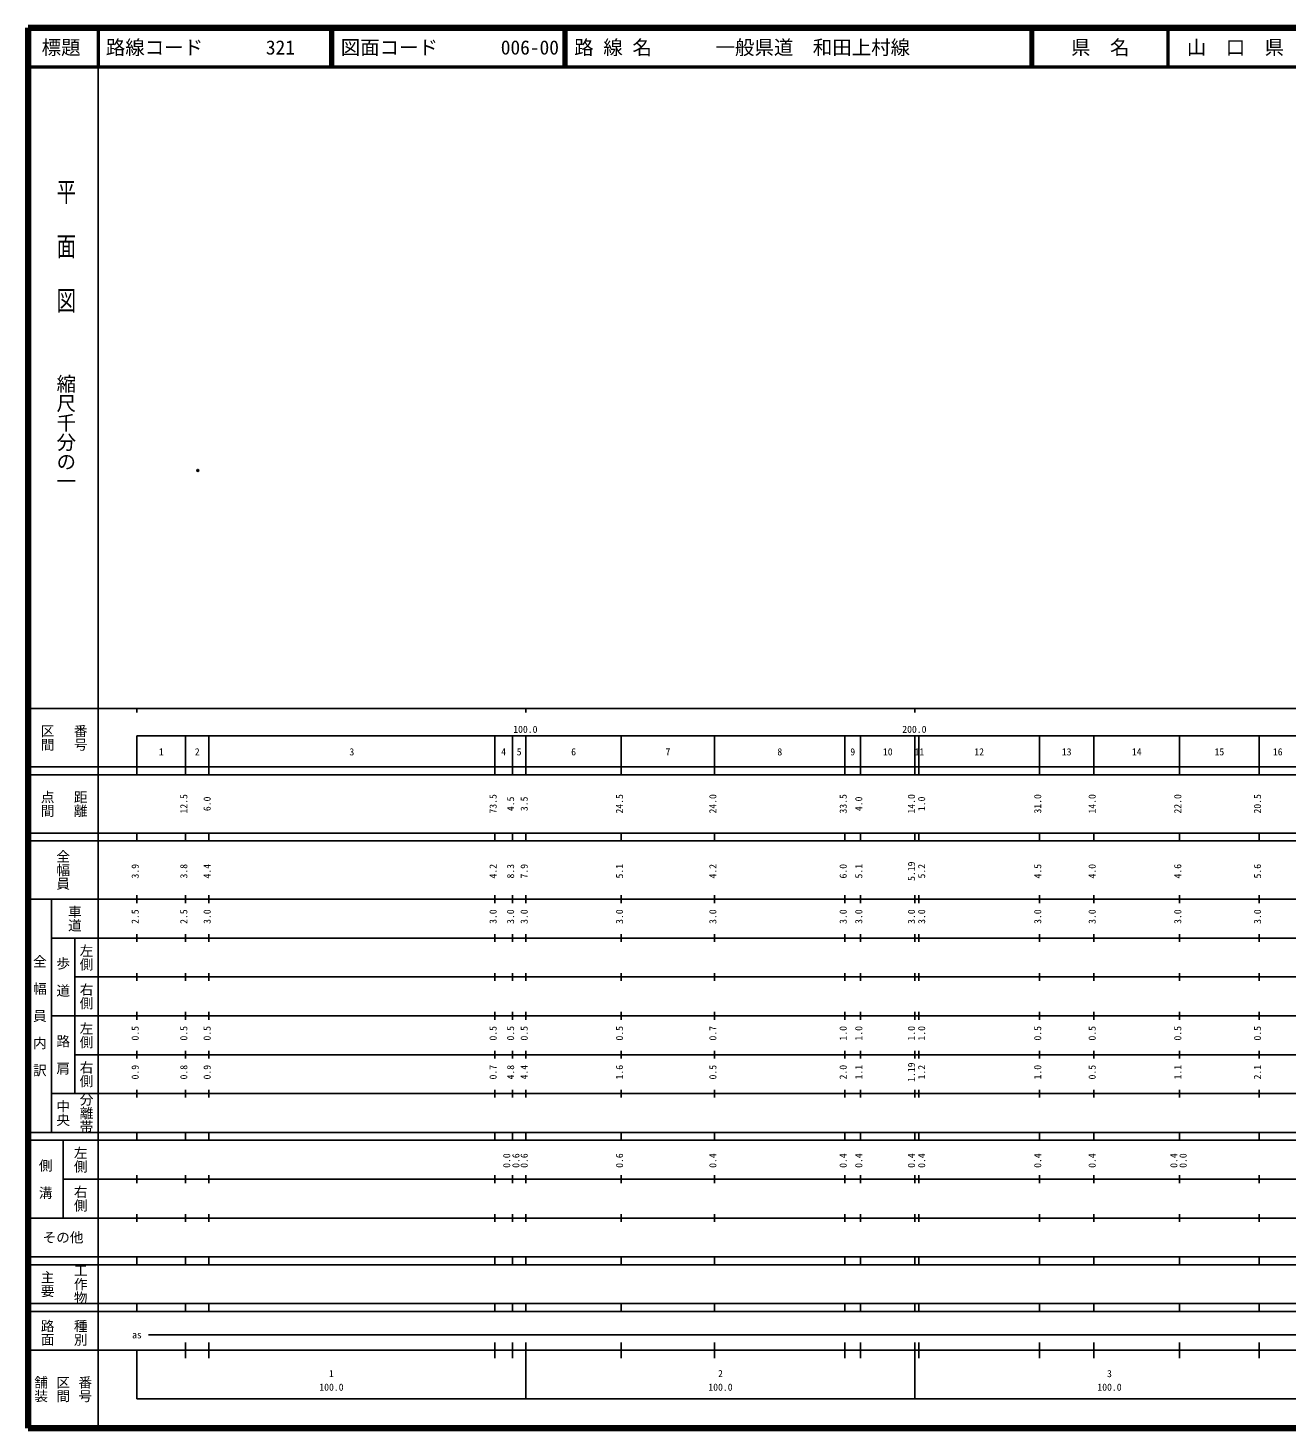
# Model space of a CAD drawing. Units: millimetres on the paper. Extents: x 40 to 680, y 20 to 380.
# Drawn here: x 40 to 363.6, y 20 to 380 of the extents above; entities that cross this region are included whole.
import ezdxf
from ezdxf.enums import TextEntityAlignment as Align

# ---------------------------------------------------------------- set-up
doc = ezdxf.new("R2010")
doc.units = ezdxf.units.MM
doc.header["$PDMODE"] = 32
doc.header["$PDSIZE"] = 0.5
doc.layers.add('M-OTRS', color=6, linetype='Continuous')
doc.layers.add('M-TTL-TXT', color=7, linetype='Continuous')
for name, color, linetype, lineweight in [('M-TTL', 2, 'Continuous', 140), ('M-TTL-BAND', 7, 'Continuous', 25), ('M-TTL-LINE', 7, 'Continuous', 50)]:
    doc.layers.add(name, color=color, linetype=linetype, lineweight=lineweight)
doc.styles.add('@ＭＳ ゴシック', font='')
doc.styles.add('ＭＳ ゴシック', font='')
doc.styles.get('@ＭＳ ゴシック').set_extended_font_data('@MS Gothic')
doc.styles.get('ＭＳ ゴシック').set_extended_font_data('MS Gothic')

msp = doc.modelspace()

# ---------------------------------------------------------------- linework, layer by layer
at = {"layer": 'M-OTRS'}
msp.add_point((83.635, 266.228), dxfattribs=at)
at = {"layer": 'M-TTL'}
for p, q in [((40, 380), (40, 20)), ((680, 380), (40, 380)), ((40, 20), (680, 20))]:
    msp.add_line(p, q, dxfattribs=at)
at = {"layer": 'M-TTL-BAND'}
for p, q in [((58, 370), (58, 20)), ((40, 205), (579, 205)), ((68, 205), (68, 204)), ((168, 205), (168, 204)), ((268, 205), (268, 204)), ((68, 198), (579, 198)), ((68, 198), (68, 188)), ((80.5, 188), (80.5, 198)), ((86.5, 188), (86.5, 198)), ((160, 188), (160, 198)), ((164.5, 188), (164.5, 198)), ((168, 188), (168, 198)), ((192.5, 188), (192.5, 198)), ((216.5, 188), (216.5, 198)), ((250, 188), (250, 198)), ((254, 188), (254, 198)), ((268, 188), (268, 198)), ((269, 188), (269, 198)), ((300, 188), (300, 198)), ((314, 188), (314, 198)), ((336, 188), (336, 198)), ((356.5, 188), (356.5, 198)), ((40, 190), (579, 190)), ((40, 188), (579, 188)), ((40, 173), (579, 173)), ((68, 171), (68, 173)), ((80.5, 171), (80.5, 173)), ((86.5, 171), (86.5, 173)), ((160, 171), (160, 173)), ((164.5, 171), (164.5, 173)), ((168, 171), (168, 173)), ((192.5, 171), (192.5, 173)), ((216.5, 171), (216.5, 173)), ((250, 171), (250, 173)), ((254, 171), (254, 173)), ((268, 171), (268, 173)), ((269, 171), (269, 173)), ((300, 171), (300, 173)), ((314, 171), (314, 173)), ((336, 171), (336, 173)), ((356.5, 171), (356.5, 173)), ((40, 171), (579, 171)), ((40, 156), (579, 156)), ((46, 96), (46, 156)), ((68, 155), (68, 157)), ((80.5, 155), (80.5, 157)), ((86.5, 155), (86.5, 157)), ((160, 155), (160, 157)), ((164.5, 155), (164.5, 157)), ((168, 155), (168, 157)), ((192.5, 155), (192.5, 157)), ((216.5, 155), (216.5, 157)), ((250, 155), (250, 157)), ((254, 155), (254, 157)), ((268, 155), (268, 157)), ((269, 155), (269, 157)), ((300, 155), (300, 157)), ((314, 155), (314, 157)), ((336, 155), (336, 157)), ((356.5, 155), (356.5, 157)), ((46, 146), (579, 146)), ((52, 146), (52, 106)), ((68, 145), (68, 147)), ((80.5, 145), (80.5, 147)), ((86.5, 145), (86.5, 147)), ((160, 145), (160, 147)), ((164.5, 145), (164.5, 147)), ((168, 145), (168, 147)), ((192.5, 145), (192.5, 147)), ((216.5, 145), (216.5, 147)), ((250, 145), (250, 147)), ((254, 145), (254, 147)), ((268, 145), (268, 147)), ((269, 145), (269, 147)), ((300, 145), (300, 147)), ((314, 145), (314, 147)), ((336, 145), (336, 147)), ((356.5, 145), (356.5, 147)), ((68, 135), (68, 137)), ((80.5, 135), (80.5, 137)), ((86.5, 135), (86.5, 137)), ((160, 135), (160, 137)), ((164.5, 135), (164.5, 137)), ((168, 135), (168, 137)), ((192.5, 135), (192.5, 137)), ((216.5, 135), (216.5, 137)), ((250, 135), (250, 137)), ((254, 135), (254, 137)), ((268, 135), (268, 137)), ((269, 135), (269, 137)), ((300, 135), (300, 137)), ((314, 135), (314, 137)), ((336, 135), (336, 137)), ((356.5, 135), (356.5, 137)), ((52, 136), (579, 136)), ((46, 126), (579, 126)), ((68, 125), (68, 127)), ((80.5, 125), (80.5, 127)), ((86.5, 125), (86.5, 127)), ((160, 125), (160, 127)), ((164.5, 125), (164.5, 127)), ((168, 125), (168, 127)), ((192.5, 125), (192.5, 127)), ((216.5, 125), (216.5, 127)), ((250, 125), (250, 127)), ((254, 125), (254, 127)), ((268, 125), (268, 127)), ((269, 125), (269, 127)), ((300, 125), (300, 127)), ((314, 125), (314, 127)), ((336, 125), (336, 127)), ((356.5, 125), (356.5, 127)), ((52, 116), (579, 116)), ((68, 115), (68, 117)), ((80.5, 115), (80.5, 117)), ((86.5, 115), (86.5, 117)), ((160, 115), (160, 117)), ((164.5, 115), (164.5, 117)), ((168, 115), (168, 117)), ((192.5, 115), (192.5, 117)), ((216.5, 115), (216.5, 117)), ((250, 115), (250, 117)), ((254, 115), (254, 117)), ((268, 115), (268, 117)), ((269, 115), (269, 117)), ((300, 115), (300, 117)), ((314, 115), (314, 117)), ((336, 115), (336, 117)), ((356.5, 115), (356.5, 117)), ((46, 106), (579, 106)), ((68, 105), (68, 107)), ((80.5, 105), (80.5, 107)), ((86.5, 105), (86.5, 107)), ((160, 105), (160, 107)), ((164.5, 105), (164.5, 107)), ((168, 105), (168, 107)), ((192.5, 105), (192.5, 107)), ((216.5, 105), (216.5, 107)), ((250, 105), (250, 107)), ((254, 105), (254, 107)), ((268, 105), (268, 107)), ((269, 105), (269, 107)), ((300, 105), (300, 107)), ((314, 105), (314, 107)), ((336, 105), (336, 107)), ((356.5, 105), (356.5, 107)), ((40, 96), (579, 96)), ((40, 94), (579, 94)), ((49, 94), (49, 74)), ((68, 94), (68, 96)), ((80.5, 94), (80.5, 96)), ((86.5, 94), (86.5, 96)), ((160, 94), (160, 96)), ((164.5, 94), (164.5, 96)), ((168, 94), (168, 96)), ((192.5, 94), (192.5, 96)), ((216.5, 94), (216.5, 96)), ((250, 94), (250, 96)), ((254, 94), (254, 96)), ((268, 94), (268, 96)), ((269, 94), (269, 96)), ((300, 94), (300, 96)), ((314, 94), (314, 96)), ((336, 94), (336, 96)), ((356.5, 94), (356.5, 96)), ((49, 84), (579, 84)), ((68, 83), (68, 85)), ((80.5, 83), (80.5, 85)), ((86.5, 83), (86.5, 85)), ((160, 83), (160, 85)), ((164.5, 83), (164.5, 85)), ((168, 83), (168, 85)), ((192.5, 83), (192.5, 85)), ((216.5, 83), (216.5, 85)), ((250, 83), (250, 85)), ((254, 83), (254, 85)), ((268, 83), (268, 85)), ((269, 83), (269, 85)), ((300, 83), (300, 85)), ((314, 83), (314, 85)), ((336, 83), (336, 85)), ((356.5, 83), (356.5, 85)), ((40, 74), (579, 74)), ((68, 73), (68, 75)), ((80.5, 73), (80.5, 75)), ((86.5, 73), (86.5, 75)), ((160, 73), (160, 75)), ((164.5, 73), (164.5, 75)), ((168, 73), (168, 75)), ((192.5, 73), (192.5, 75)), ((216.5, 73), (216.5, 75)), ((250, 73), (250, 75)), ((254, 73), (254, 75)), ((268, 73), (268, 75)), ((269, 73), (269, 75)), ((300, 73), (300, 75)), ((314, 73), (314, 75)), ((336, 73), (336, 75)), ((356.5, 73), (356.5, 75)), ((40, 64), (579, 64)), ((40, 62), (579, 62)), ((68, 62), (68, 64)), ((80.5, 62), (80.5, 64)), ((86.5, 62), (86.5, 64)), ((160, 62), (160, 64)), ((164.5, 62), (164.5, 64)), ((168, 62), (168, 64)), ((192.5, 62), (192.5, 64)), ((216.5, 62), (216.5, 64)), ((250, 62), (250, 64)), ((254, 62), (254, 64)), ((268, 62), (268, 64)), ((269, 62), (269, 64)), ((300, 62), (300, 64)), ((314, 62), (314, 64)), ((336, 62), (336, 64)), ((356.5, 62), (356.5, 64)), ((40, 52), (579, 52)), ((68, 50), (68, 52)), ((80.5, 50), (80.5, 52)), ((86.5, 50), (86.5, 52)), ((160, 50), (160, 52)), ((164.5, 50), (164.5, 52)), ((168, 50), (168, 52)), ((192.5, 50), (192.5, 52)), ((216.5, 50), (216.5, 52)), ((250, 50), (250, 52)), ((254, 50), (254, 52)), ((268, 50), (268, 52)), ((269, 50), (269, 52)), ((300, 50), (300, 52)), ((314, 50), (314, 52)), ((336, 50), (336, 52)), ((356.5, 50), (356.5, 52)), ((40, 50), (579, 50)), ((71, 44), (545, 44)), ((40, 40), (579, 40)), ((68, 40), (68, 27.5)), ((80.5, 38), (80.5, 42)), ((86.5, 38), (86.5, 42)), ((160, 38), (160, 42)), ((164.5, 38), (164.5, 42)), ((168, 27.5), (168, 42)), ((192.5, 38), (192.5, 42)), ((216.5, 38), (216.5, 42)), ((250, 38), (250, 42)), ((254, 38), (254, 42)), ((268, 27.5), (268, 42)), ((269, 38), (269, 42)), ((300, 38), (300, 42)), ((314, 38), (314, 42)), ((336, 38), (336, 42)), ((356.5, 38), (356.5, 42)), ((68, 27.5), (579, 27.5))]:
    msp.add_line(p, q, dxfattribs=at)
at = {"layer": 'M-TTL-LINE'}
for p, q in [((58, 380), (58, 370)), ((117.75, 380), (117.75, 370)), ((118.25, 380), (118.25, 370)), ((177.75, 380), (177.75, 370)), ((178.25, 380), (178.25, 370)), ((297.75, 380), (297.75, 370)), ((298.25, 380), (298.25, 370)), ((333, 380), (333, 370)), ((40, 370), (680, 370))]:
    msp.add_line(p, q, dxfattribs=at)

# ---------------------------------------------------------------- texts
at = {"layer": 'M-TTL-BAND', "style": '@ＭＳ ゴシック', "width": 1.4}
msp.add_text('平  面  図', height=3.666, rotation=270, dxfattribs=at).set_placement((49.777, 306.475), align=Align.MIDDLE_RIGHT)
at = {"layer": 'M-TTL-BAND', "style": '@ＭＳ ゴシック'}
msp.add_text('縮尺千分の一', height=3.666, rotation=270, dxfattribs=at).set_placement((49.777, 261.03), align=Align.MIDDLE_RIGHT)
for s, p in [('区間', (45, 197.5)), ('番号', (53.5, 197.5)), ('点間', (45, 180.5)), ('距離', (53.5, 180.5)), ('全幅員', (49, 163.5)), ('車道', (52, 151)), ('左側', (55, 141)), ('全\u3000幅\u3000員\u3000内\u3000訳', (43, 126)), ('歩\u3000道', (49, 136)), ('右側', (55, 131)), ('左側', (55, 121)), ('路\u3000肩', (49, 116)), ('右側', (55, 111)), ('分離帯', (55, 101)), ('中央', (49, 101)), ('左側', (53.5, 89)), ('側\u3000溝', (44.5, 84)), ('右側', (53.5, 79)), ('工作物', (53.5, 57)), ('主要', (45, 57)), ('路面', (45, 44.5)), ('種別', (53.5, 44.5)), ('舗装', (43.333, 30)), ('区間', (49, 30)), ('番号', (54.667, 30))]:
    msp.add_text(s, height=2.566, rotation=270, dxfattribs=at).set_placement(p, align=Align.MIDDLE_CENTER)
at = {"layer": 'M-TTL-BAND', "style": 'ＭＳ ゴシック'}
for s, p in [('100.0', (167.844, 198.195)), ('200.0', (267.844, 198.195)), ('1', (74.25, 192.405)), ('2', (83.5, 192.405)), ('3', (123.25, 192.405)), ('4', (162.25, 192.405)), ('5', (166.25, 192.405)), ('6', (180.25, 192.405)), ('7', (204.5, 192.405)), ('8', (233.25, 192.405)), ('9', (252, 192.405)), ('10', (261, 192.405)), ('11', (269.137, 192.405)), ('12', (284.5, 192.405)), ('13', (307, 192.405)), ('14', (325, 192.405)), ('15', (346.25, 192.405)), ('16', (361.25, 192.405)), ('as', (68, 42.5)), ('1', (118, 32.523)), ('2', (218, 32.523)), ('3', (318, 32.523)), ('100.0', (118, 29.033)), ('100.0', (218, 29.033)), ('100.0', (318, 29.033))]:
    msp.add_text(s, height=1.833, dxfattribs=at).set_placement(p, align=Align.BOTTOM_CENTER)
for s, p in [('12.5', (81.5, 180.5)), ('6.0', (87.5, 180.5)), ('73.5', (161, 180.5)), ('4.5', (165.5, 180.5)), ('3.5', (169, 180.5)), ('24.5', (193.5, 180.5)), ('24.0', (217.5, 180.5)), ('33.5', (251, 180.5)), ('4.0', (255, 180.5)), ('14.0', (268.544, 180.5)), ('1.0', (271.167, 180.5)), ('31.0', (301, 180.5)), ('14.0', (315, 180.5)), ('22.0', (337, 180.5)), ('20.5', (357.5, 180.5)), ('3.9', (69, 163.174)), ('3.8', (81.5, 163.174)), ('4.4', (87.5, 163.174)), ('4.2', (161, 163.174)), ('8.3', (165.5, 163.174)), ('7.9', (169, 163.174)), ('5.1', (193.5, 163.174)), ('4.2', (217.5, 163.174)), ('6.0', (251, 163.174)), ('5.1', (255, 163.174)), ('5.19', (268.544, 163.174)), ('5.2', (271.167, 163.174)), ('4.5', (301, 163.174)), ('4.0', (315, 163.174)), ('4.6', (337, 163.174)), ('5.6', (357.5, 163.174)), ('2.5', (69, 151.5)), ('2.5', (81.5, 151.5)), ('3.0', (87.5, 151.5)), ('3.0', (161, 151.5)), ('3.0', (165.5, 151.5)), ('3.0', (169, 151.5)), ('3.0', (193.5, 151.5)), ('3.0', (217.5, 151.5)), ('3.0', (251, 151.5)), ('3.0', (255, 151.5)), ('3.0', (268.544, 151.5)), ('3.0', (271.167, 151.5)), ('3.0', (301, 151.5)), ('3.0', (315, 151.5)), ('3.0', (337, 151.5)), ('3.0', (357.5, 151.5)), ('0.5', (69, 121.5)), ('0.5', (81.5, 121.5)), ('0.5', (87.5, 121.5)), ('0.5', (161, 121.5)), ('0.5', (165.5, 121.5)), ('0.5', (169, 121.5)), ('0.5', (193.5, 121.5)), ('0.7', (217.5, 121.5)), ('1.0', (251, 121.5)), ('1.0', (255, 121.5)), ('1.0', (268.544, 121.5)), ('1.0', (271.167, 121.5)), ('0.5', (301, 121.5)), ('0.5', (315, 121.5)), ('0.5', (337, 121.5)), ('0.5', (357.5, 121.5)), ('0.9', (69, 111.5)), ('0.8', (81.5, 111.5)), ('0.9', (87.5, 111.5)), ('0.7', (161, 111.5)), ('4.8', (165.5, 111.5)), ('4.4', (169, 111.5)), ('1.6', (193.5, 111.5)), ('0.5', (217.5, 111.5)), ('2.0', (251, 111.5)), ('1.1', (255, 111.5)), ('1.19', (268.544, 111.5)), ('1.2', (271.167, 111.5)), ('1.0', (301, 111.5)), ('0.5', (315, 111.5)), ('1.1', (337, 111.5)), ('2.1', (357.5, 111.5)), ('0.0', (164.5, 88.764)), ('0.6', (166.87, 88.764)), ('0.6', (169, 88.764)), ('0.6', (193.5, 88.764)), ('0.4', (217.5, 88.764)), ('0.4', (251, 88.764)), ('0.4', (255, 88.764)), ('0.4', (268.544, 88.764)), ('0.4', (271.167, 88.764)), ('0.4', (301, 88.764)), ('0.4', (315, 88.764)), ('0.4', (336, 88.764)), ('0.0', (338.37, 88.764))]:
    msp.add_text(s, height=1.833, rotation=90, dxfattribs=at).set_placement(p, align=Align.BOTTOM_CENTER)
msp.add_text('その他', height=2.566, dxfattribs=at).set_placement((49, 69), align=Align.MIDDLE_CENTER)
at = {"layer": 'M-TTL-TXT', "style": 'ＭＳ ゴシック'}
for s, p in [('標題', (48.5, 375)), ('県\u3000名', (315.625, 375)), ('山\u3000口\u3000県', (350.375, 375))]:
    msp.add_text(s, height=3.666, dxfattribs=at).set_placement(p, align=Align.MIDDLE_CENTER)
for s, p in [('路線コード', (60, 375)), ('321', (101.142, 375)), ('図面コード', (120.38, 375)), ('006-00', (161.521, 375)), ('路 線 名', (180.38, 375)), ('一般県道\u3000和田上村線', (216.734, 375))]:
    msp.add_text(s, height=3.666, dxfattribs=at).set_placement(p, align=Align.MIDDLE_LEFT)

doc.saveas('drawing.dxf')
